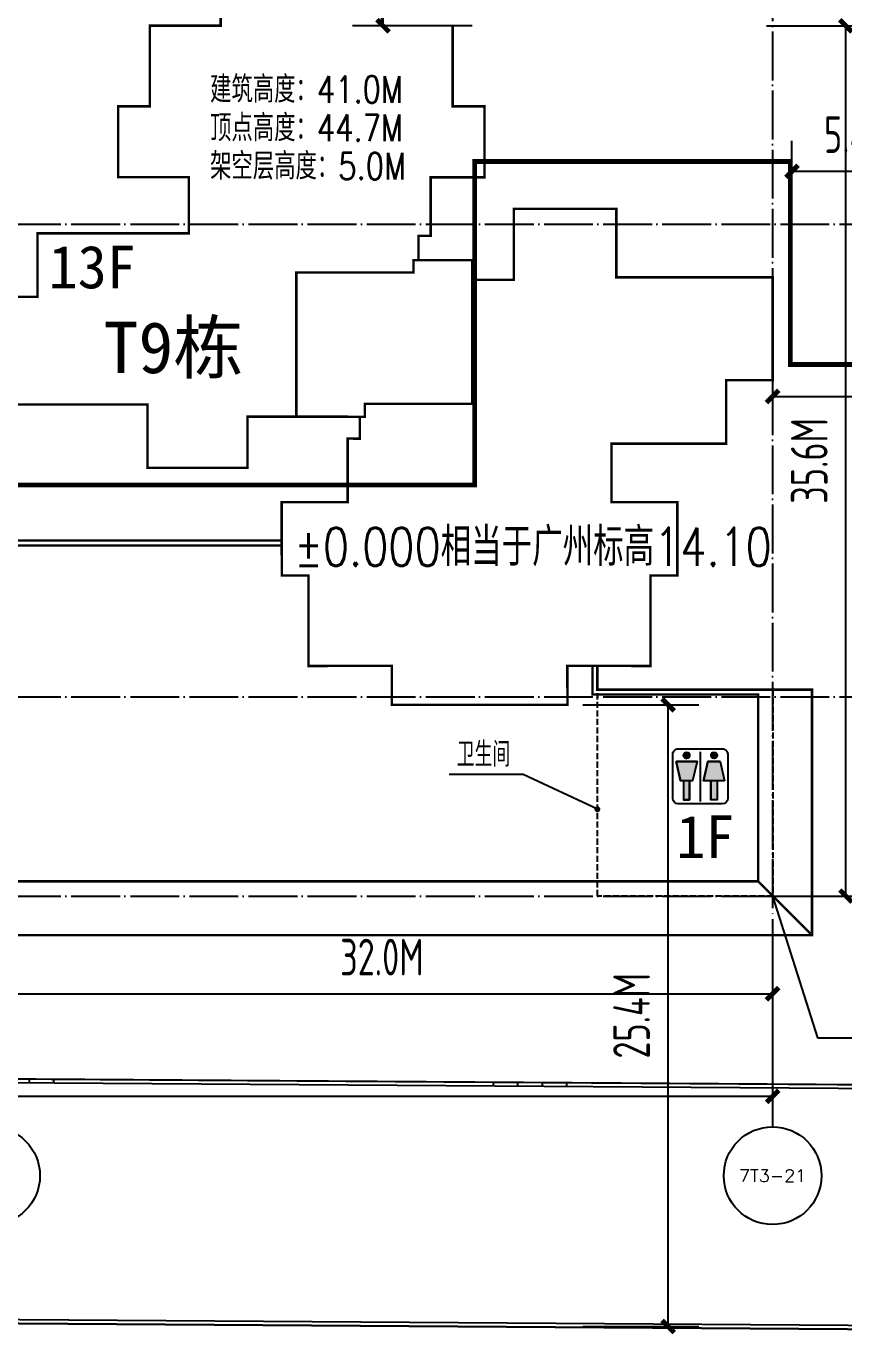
# Model space of a CAD drawing. Extents: x 37173252 to 74842692, y 59158332 to 118813339.
# Drawn here: x 37478982 to 37512452, y 59257546 to 59311342 of the extents above; entities that cross this region are included whole.
import ezdxf
from ezdxf.enums import TextEntityAlignment as Align

# ---------------------------------------------------------------- set-up
doc = ezdxf.new("R2010")
doc.units = 0
doc.header["$LTSCALE"] = 1000
doc.header["$MEASUREMENT"] = 0
doc.linetypes.add('DASH', pattern=[0.35, 0.25, -0.1])
doc.linetypes.add('DOTE', pattern=[2.4200000000000004, 2, -0.2, 0.02, -0.2])
for name, color, linetype in [('@YL', 2, 'Continuous'), ('AXIS_TEXT', 7, 'Continuous'), ('DIM_COOR', 3, 'Continuous'), ('DIM_LEAD', 3, 'Continuous'), ('DOTE', 16, 'Continuous'), ('PUB_DIM', 3, 'Continuous'), ('PUB_TEXT', 7, 'Continuous'), ('RMJM - P1 - P - 120-1$0$文字说明', 7, 'Continuous'), ('SHAPE', 161, 'Continuous'), ('YD_设施符号', 7, 'Continuous'), ('地下轮廓', 5, 'Continuous'), ('屋顶轮廓', 36, 'Continuous'), ('总图草图2013_08_27$0$花都地段2', 6, 'Continuous')]:
    doc.layers.add(name, color=color, linetype=linetype)
doc.styles.add('_TCH_AXIS', font='COMPLEX', dxfattribs={"bigfont": 'GBCBIG'})
doc.styles.add('_TCH_DIM', font='SIMPLEX', dxfattribs={"bigfont": 'GBCBIG'})
doc.styles.add('DIM_FONT', font='superos.shx', dxfattribs={"width": 0.8, "bigfont": 'haiwenzw.shx'})
doc.styles.add('RMJM - P1 - P - 120-1$0$RMJM_TEXT', font='arial.ttf', dxfattribs={"height": 2.5})
doc.styles.add('text_zheng', font='simplex.shx', dxfattribs={"width": 0.8, "bigfont": 'hztxt.shx'})
doc.dimstyles.new('DIMN500', dxfattribs={"dimscale": 5, "dimtxt": 300, "dimasz": 100, "dimexe": 250, "dimexo": 300, "dimgap": 150, "dimtad": 1, "dimdec": 0, "dimzin": 0, "dimdsep": 46, "dimtxsty": 'DIM_FONT', "dimblk": 'ARCHTICK', "dimcen": 0.09, "dimclrt": 7, "dimazin": 2, "dimtfac": 1, "dimtdec": 0, "dimtix": 1, "dimtmove": 2, "dimatfit": 3, "dimldrblk": 'ARCHTICK', "dimfxl": 0, "dimtolj": 1, "dimtzin": 0, "dimarcsym": 0})

# ---------------------------------------------------------------- blocks, each defined once
blk = doc.blocks.new('_ArchTick')
at = {"color": 0, "linetype": 'ByBlock', "const_width": 0.4}
blk.add_lwpolyline([(-0.5, -0.5), (0.5, 0.5)], dxfattribs=at)
blk = doc.blocks.new('*D175')
at = {"layer": 'Defpoints', "color": 0}
for p in [(521834.2352233453, 52690.39011850944), (526580.2964667183, 52690.39011850944), (521834.2352233453, 17074.91487883239)]:
    blk.add_point(p, dxfattribs=at)
at = {"layer": 'PUB_DIM', "color": 0, "lineweight": -2}
for p, q in [((523334.2352233453, 52690.39011850944), (527830.2964667183, 52690.39011850944)), ((526580.2964667183, 17074.91487883239), (526580.2964667183, 52690.39011850944)), ((523334.2352233453, 17074.91487883239), (527830.2964667183, 17074.91487883239))]:
    blk.add_line(p, q, dxfattribs=at)
at = {"layer": 'PUB_DIM', "color": 0, "lineweight": -2, "xscale": 500, "yscale": 500, "zscale": 500}
for p, rotation in [((526580.2964667183, 52690.39011850944), 90), ((526580.2964667183, 17074.91487883239), 270)]:
    blk.add_blockref('_ArchTick', p, dxfattribs=dict(at, rotation=rotation))
at = {"layer": 'PUB_DIM', "color": 7, "insert": (525080.2964667183, 34882.65249867101), "char_height": 1500, "attachment_point": 5, "rotation": 90, "style": 'DIM_FONT'}
blk.add_mtext('\\A1;35.6M', dxfattribs=at)
blk = doc.blocks.new('*D186')
at = {"layer": 'Defpoints', "color": 0}
for p in [(491580.2964669048, 17085.46466231553), (523579.9981346226, 17085.46468027782), (523579.9981346226, 13074.91491551247)]:
    blk.add_point(p, dxfattribs=at)
at = {"layer": 'PUB_DIM', "color": 0, "lineweight": -2}
for p, q in [((491580.2964669048, 15585.46466231553), (491580.2964669048, 11824.91491551247)), ((523579.9981346226, 15585.46468027782), (523579.9981346226, 11824.91491551247)), ((491580.2964669048, 13074.91491551247), (523579.9981346226, 13074.91491551247))]:
    blk.add_line(p, q, dxfattribs=at)
at = {"layer": 'PUB_DIM', "color": 0, "lineweight": -2, "xscale": 500, "yscale": 500, "zscale": 500, "rotation": 180}
blk.add_blockref('_ArchTick', (491580.2964669048, 13074.91491551247), dxfattribs=at)
at = {"layer": 'PUB_DIM', "color": 0, "lineweight": -2, "xscale": 500, "yscale": 500, "zscale": 500}
blk.add_blockref('_ArchTick', (523579.9981346226, 13074.91491551247), dxfattribs=at)
at = {"layer": 'PUB_DIM', "color": 7, "insert": (507580.1473007637, 14574.91491551247), "char_height": 1500, "attachment_point": 5, "style": 'DIM_FONT'}
blk.add_mtext('\\A1;32.0M', dxfattribs=at)
blk = doc.blocks.new('*D187')
at = {"layer": 'Defpoints', "color": 0}
for p in [(420220.0635068811, 17085.46462225907), (523579.9981346227, 17085.46468027787), (523579.9981346227, 8879.194821970439)]:
    blk.add_point(p, dxfattribs=at)
at = {"layer": 'PUB_DIM', "color": 0, "lineweight": -2}
for p, q in [((420220.0635068811, 15585.46462225907), (420220.0635068811, 7629.194821970439)), ((523579.9981346227, 15585.46468027787), (523579.9981346227, 7629.194821970439)), ((420220.0635068811, 8879.194821970439), (523579.9981346227, 8879.194821970439))]:
    blk.add_line(p, q, dxfattribs=at)
at = {"layer": 'PUB_DIM', "color": 0, "lineweight": -2, "xscale": 500, "yscale": 500, "zscale": 500, "rotation": 180}
blk.add_blockref('_ArchTick', (420220.0635068811, 8879.194821970439), dxfattribs=at)
at = {"layer": 'PUB_DIM', "color": 0, "lineweight": -2, "xscale": 500, "yscale": 500, "zscale": 500}
blk.add_blockref('_ArchTick', (523579.9981346227, 8879.194821970439), dxfattribs=at)
at = {"layer": 'PUB_DIM', "color": 7, "insert": (471900.0308207519, 10379.19482197044), "char_height": 1500, "attachment_point": 5, "style": 'DIM_FONT'}
blk.add_mtext('\\A1;103.4M', dxfattribs=at)
blk = doc.blocks.new('T7T8T9lkx')
at = {"layer": 'SHAPE', "const_width": 100}
for points in [[(514740.5376572729, 98464.96675870602), (514740.5376572729, 97492.28779383877), (523526.6065291939, 97492.28789251011), (523526.6066420194, 87445.88660802724), (416940.1667739293, 87447.89976443828), (416955.530813147, 121944.5199495859), (423794.3432052716, 128978.2597408255), (434555.5996909216, 128978.2597408291), (434555.5996909216, 128392.2981584355)], [(489915.6387128748, 109167.1399135881), (496315.5673645461, 109166.8217915311), (496315.5673645461, 106567.1397252277), (500415.627594732, 106567.1397252277), (500415.7068482073, 108667.1395395326), (505015.627594918, 108661.1366307099), (505015.6275966428, 107767.1399158657), (504515.6277852803, 107767.1349428883), (504515.6275966347, 105167.1351475138), (501815.627594918, 105167.1402973355), (501815.7696654786, 102167.1395345822), (502915.7696651061, 102167.1395345822), (502915.7696651061, 98461.1320385343), (506323.2173056081, 98467.13953467528), (506323.2173056081, 96867.13953458215), (513515.6275829971, 96867.13953458215), (513508.0378600135, 98467.13953467528), (516915.7696651061, 98461.1320385343), (516915.6275945455, 102167.1395345822), (518015.627594918, 102167.1817033087), (518015.627594918, 105166.800464689), (515315.6275964566, 105166.800464689), (515315.6275964566, 107561.1190188787), (520015.7696656649, 107561.1190188787), (520015.6275951043, 110161.0469707853), (521915.6275945459, 110161.0469707853), (521915.6275686137, 114367.1395534606), (515515.6279760152, 114367.1395534606), (515515.6279760152, 117167.1395349107), (511315.7696654786, 117167.1395349107), (511315.7129515633, 114267.1411067873), (509615.7068476481, 114267.1411067873), (509615.7068476481, 115067.1395346276), (507415.6275826246, 115067.139534676), (507415.7068480208, 116067.1395348145), (507915.6275940803, 116067.1395348145), (507915.6275945441, 118461.1370117892), (510115.6275962703, 118461.1370117892), (510115.6275945455, 121367.139534676), (508815.6275949047, 121367.139534676), (508815.627594732, 124667.1395344898), (505915.6275945455, 124667.1395349561), (505915.6275945455, 126067.1395345828)], [(499315.6275973879, 126067.1395345828), (499315.6275958493, 124667.139534676), (496415.6275956631, 124667.1395344897), (496415.624519957, 121367.139534676), (495115.6682615685, 121367.139534676), (495115.6099815015, 118467.1978135201), (498015.6275954768, 118467.1978135201), (498015.6275954768, 116167.1397323679), (491815.7129515628, 116167.1397323679), (491815.7129515627, 113567.1397274998), (489915.7696652923, 113567.2202013722)], [(514540.5376558523, 98465.31933904551), (514540.5376591976, 97292.28779326839), (521326.60653144, 97292.28786947885), (521326.60653144, 89645.88660679231), (419140.2083253559, 89647.81665720826), (419140.2083253559, 112492.208117519)], [(471066.0492596608, 103592.2024280785), (501815.7021100397, 103593.6586345144)], [(471066.0492596608, 103392.2024280785), (501815.7021100397, 103393.6586345144)], [(521326.60653144, 89645.88660679231), (523526.606530203, 87445.88660802935)]]:
    blk.add_lwpolyline(points, dxfattribs=at)
blk.add_lwpolyline([(502415.6275947317, 114567.1397251309), (502415.6275947317, 108661.1366307099), (505215.7068480208, 108661.1366307099), (505215.7068480208, 109192.3108390387), (509615.6275947317, 109192.3108390387), (509615.6275947317, 115067.139534396), (507215.6275947317, 115067.139534676), (507215.6275947317, 114567.1397251309)], close=True, dxfattribs=at)
blk = doc.blocks.new('gjwz')
at = {"color": 251, "linetype": 'DASH'}
blk.add_lwpolyline([(35966156.92874997, 59284192.17176492), (35973342.99761753, 59284192.17176492), (35973342.99761753, 59275745.54573823), (35966156.92874997, 59275745.54573823)], close=True, dxfattribs=at)
blk = doc.blocks.new('*U64')
at = {"layer": 'YD_设施符号', "linetype": 'Continuous'}
for p, q in [((48778.24348291235, 60317.09017549909), (48778.2433572462, 60317.08987200887)), ((48778.2433572462, 60317.08987200887), (48778.60506224599, 60316.21694182968)), ((48778.24392868522, 60317.09125206356), (48778.24348291235, 60317.09017549909)), ((48778.24405435137, 60317.09155555381), (48778.24392868522, 60317.09125206356)), ((48778.60550840281, 60317.96448573301), (48778.24405435137, 60317.09155555381)), ((48778.60602631332, 60317.96470033301), (48778.60550840281, 60317.96448573301)), ((48778.60883899377, 60317.96586578772), (48778.60602631332, 60317.96470033301)), ((48778.6093569043, 60317.96608038773), (48778.60883899377, 60317.96586578772)), ((48779.48003323671, 60318.32685148963), (48778.6093569043, 60317.96608038773)), ((48780.35131405754, 60317.96608038773), (48779.48003323671, 60318.32685148963)), ((48780.35131405754, 60317.96608038773), (48780.35183232761, 60317.96586578772)), ((48780.35183232761, 60317.96586578772), (48780.35464696088, 60317.96470033301)), ((48780.35464696088, 60317.96470033301), (48780.35473588193, 60317.96448573301)), ((48780.35473588193, 60317.96448573301), (48780.71644088173, 60317.09155555381)), ((48780.71688705134, 60317.08987200887), (48780.3554329999, 60316.21694182968)), ((48780.71644088173, 60317.09155555381), (48780.71656663513, 60317.09125206356)), ((48780.71656663513, 60317.09125206356), (48780.71701271749, 60317.09017549909)), ((48780.71701271749, 60317.09017549909), (48780.71688705134, 60317.08987200887)), ((48789.49188410254, 60317.09155555381), (48789.49175843636, 60317.09125206356)), ((48789.49175843636, 60317.09125206356), (48789.49220451874, 60317.09017549909)), ((48789.85333815397, 60317.96448573301), (48789.49188410254, 60317.09155555381)), ((48789.49220451874, 60317.09017549909), (48789.49233027215, 60317.08987200887)), ((48789.49233027215, 60317.08987200887), (48789.85403527191, 60316.21694182968)), ((48789.85342701335, 60317.96470033301), (48789.85333815397, 60317.96448573301)), ((48789.85390959297, 60317.96586578772), (48789.85342701335, 60317.96470033301)), ((48789.85442750352, 60317.96608038773), (48789.85390959297, 60317.96586578772)), ((48790.72510383592, 60318.32685148963), (48789.85442750352, 60317.96608038773)), ((48790.72843442691, 60318.32823154434), (48790.72510383592, 60318.32685148963)), ((48790.73176733023, 60318.32685148963), (48790.72843442691, 60318.32823154434)), ((48790.73176733023, 60318.32685148963), (48791.60304815105, 60317.96608038773)), ((48791.60304815105, 60317.96608038773), (48791.60313707214, 60317.96586578772)), ((48791.60313707214, 60317.96586578772), (48791.60361998682, 60317.96470033301)), ((48791.96471680248, 60317.08987200887), (48791.60326275106, 60316.21694182968)), ((48791.60361998682, 60317.96470033301), (48791.60370890788, 60317.96448573301)), ((48791.60370890788, 60317.96448573301), (48791.96541390767, 60317.09155555381)), ((48791.96484246865, 60317.09017549909), (48791.96471680248, 60317.08987200887)), ((48791.96528824152, 60317.09125206356), (48791.96484246865, 60317.09017549909)), ((48791.96541390767, 60317.09155555381), (48791.96528824152, 60317.09125206356)), ((48783.76868512649, 60314.56101754669), (48775.1774008915, 60314.55996349093)), ((48775.1774008915, 60314.55996349093), (48776.96009874433, 60306.69152178147)), ((48778.60506224599, 60316.21694182968), (48778.60515116705, 60316.21672722965)), ((48778.60515116705, 60316.21672722965), (48778.60563408174, 60316.21556177492)), ((48778.60563408174, 60316.21556177492), (48778.60572300281, 60316.21534717494)), ((48778.60572300281, 60316.21534717494), (48779.47700382363, 60315.85457607305)), ((48779.48033672696, 60315.8531960183), (48779.47700382363, 60315.85457607305)), ((48779.48366731795, 60315.85457607305), (48779.48033672696, 60315.8531960183)), ((48780.35434365036, 60316.21534717494), (48779.48366731795, 60315.85457607305)), ((48780.35486156088, 60316.21556177492), (48780.35434365036, 60316.21534717494)), ((48780.35534414052, 60316.21672722965), (48780.35486156088, 60316.21556177492)), ((48780.3554329999, 60316.21694182968), (48780.35534414052, 60316.21672722965)), ((48783.76844461377, 60314.55996349093), (48781.97303658716, 60306.69152178147)), ((48783.76844461377, 60314.55996349093), (48783.76868512649, 60314.56101754669)), ((48788.23732092796, 60314.55996349093), (48786.44191290135, 60306.69152178147)), ((48788.23756144066, 60314.56101754669), (48788.23732092796, 60314.55996349093)), ((48788.23768655022, 60314.56156584388), (48788.23756144066, 60314.56101754669)), ((48793.24975641744, 60314.56218076955), (48788.23768655022, 60314.56156584388)), ((48789.85403527191, 60316.21694182968), (48789.854124193, 60316.21672722965)), ((48789.854124193, 60316.21672722965), (48789.85693882625, 60316.21556177492)), ((48789.85693882625, 60316.21556177492), (48789.85745709631, 60316.21534717494)), ((48790.72873791715, 60315.85457607305), (48789.85745709631, 60316.21534717494)), ((48791.59941424957, 60316.21534717494), (48790.72873791715, 60315.85457607305)), ((48791.59993216005, 60316.21556177492), (48791.59941424957, 60316.21534717494)), ((48791.60274484053, 60316.21672722965), (48791.59993216005, 60316.21556177492)), ((48791.60326275106, 60316.21694182968), (48791.60274484053, 60316.21672722965)), ((48793.24989573687, 60314.56156584388), (48793.24975641744, 60314.56218076955)), ((48793.24989573687, 60314.56156584388), (48793.25001996072, 60314.56101754669)), ((48793.25001996072, 60314.56101754669), (48793.25025877077, 60314.55996349093)), ((48793.25025877077, 60314.55996349093), (48795.0329566236, 60306.69152178147)), ((48776.96009874433, 60306.69152178147), (48776.96018230342, 60306.69115296972)), ((48776.96018230342, 60306.69115296972), (48776.96025358542, 60306.69083834657)), ((48776.96025358542, 60306.69083834657), (48776.9603375544, 60306.69046772571)), ((48776.9603375544, 60306.69046772571), (48776.96046177825, 60306.68991942853)), ((48776.96046177825, 60306.68991942853), (48776.96049579697, 60306.68976927728)), ((48776.96049579697, 60306.68976927728), (48776.96056707894, 60306.68945465412)), ((48776.96060109769, 60306.68930450286), (48776.96056707894, 60306.68945465412)), ((48778.18443779387, 60306.68945465412), (48776.96060109769, 60306.68930450286)), ((48780.74883420936, 60306.68976927728), (48778.18443779387, 60306.68945465412)), ((48780.74883424058, 60306.68976927728), (48778.18443782196, 60306.68945465412)), ((48778.18443782196, 60306.68945465412), (48778.18443784038, 60306.68930450286)), ((48778.18443784038, 60306.68930450286), (48778.18539531284, 60298.88524121298)), ((48781.97267096491, 60306.68991942853), (48780.74883420936, 60306.68976927728)), ((48780.74883427919, 60306.68945465412), (48780.74883424058, 60306.68976927728)), ((48780.74883427919, 60306.68945465412), (48780.74883429761, 60306.68930450286)), ((48780.74883429761, 60306.68930450286), (48780.74979177009, 60298.88524121298)), ((48781.97279607443, 60306.69046772571), (48781.97267096491, 60306.68991942853)), ((48781.97288064211, 60306.69083834657), (48781.97279607443, 60306.69046772571)), ((48781.97295243228, 60306.69115296972), (48781.97288064211, 60306.69083834657)), ((48781.97303658716, 60306.69152178147), (48781.97295243228, 60306.69115296972)), ((48789.46248894354, 60306.69083834657), (48786.44167238863, 60306.69046772571)), ((48786.44167238863, 60306.69046772571), (48786.4417569563, 60306.69083834657)), ((48786.44182874649, 60306.69115296972), (48786.4417569563, 60306.69083834657)), ((48786.44191290135, 60306.69152178147), (48786.44182874649, 60306.69115296972)), ((48792.02688536301, 60306.69115296972), (48789.46248894434, 60306.69083834657)), ((48789.46248894434, 60306.69083834657), (48789.4624889898, 60306.69046772571)), ((48789.4624889898, 60306.69046772571), (48789.46248905707, 60306.68991942853)), ((48789.46248905707, 60306.68991942853), (48789.4624890755, 60306.68976927728)), ((48789.4624890755, 60306.68976927728), (48789.46248911409, 60306.68945465412)), ((48789.46248911409, 60306.68945465412), (48789.46248913253, 60306.68930450286)), ((48789.46248913253, 60306.68930450286), (48789.46344660499, 60298.88524121298)), ((48795.0329566236, 60306.69152178147), (48792.0268853786, 60306.69115296972)), ((48792.02688540161, 60306.69083834657), (48792.02688544706, 60306.69046772571)), ((48792.02688544706, 60306.69046772571), (48792.02688551434, 60306.68991942853)), ((48792.02688551434, 60306.68991942853), (48792.02688553277, 60306.68976927728)), ((48792.02688553277, 60306.68976927728), (48792.02688557137, 60306.68945465412)), ((48792.02688557137, 60306.68945465412), (48792.02688558979, 60306.68930450286)), ((48792.02688558979, 60306.68930450286), (48792.02784306225, 60298.88524121298)), ((48778.18539531284, 60298.88524121298), (48778.18539535144, 60298.88492658985)), ((48778.18539535144, 60298.88492658985), (48778.18539548258, 60298.88385752053)), ((48778.18539552119, 60298.88354289741), (48778.18539548258, 60298.88385752053)), ((48780.74979193985, 60298.88385752053), (48778.18539552119, 60298.88354289741)), ((48780.74979177009, 60298.88524121298), (48780.74979180868, 60298.88492658985)), ((48780.74979180868, 60298.88492658985), (48780.74979193985, 60298.88385752053)), ((48792.02784306225, 60298.88524121298), (48789.4634466436, 60298.88492658985)), ((48789.4634466436, 60298.88492658985), (48789.46344660499, 60298.88524121298))]:
    blk.add_line(p, q, dxfattribs=at)
for points in [[(48778.24348291235, 60317.09017549909), (48778.2433572462, 60317.08987200887), (48780.71688705134, 60317.08987200887)], [(48778.2433572462, 60317.08987200887), (48778.60506224599, 60316.21694182968), (48780.3554329999, 60316.21694182968)], [(48778.24392868522, 60317.09125206356), (48778.24348291235, 60317.09017549909), (48780.71701271749, 60317.09017549909)], [(48778.24405435137, 60317.09155555381), (48778.24392868522, 60317.09125206356), (48780.71656663513, 60317.09125206356)], [(48778.60550840281, 60317.96448573301), (48778.24405435137, 60317.09155555381), (48780.71644088173, 60317.09155555381)], [(48778.60602631332, 60317.96470033301), (48778.60550840281, 60317.96448573301), (48780.35473588193, 60317.96448573301)], [(48778.60883899377, 60317.96586578772), (48778.60602631332, 60317.96470033301), (48780.35464696088, 60317.96470033301)], [(48778.6093569043, 60317.96608038773), (48778.60883899377, 60317.96586578772), (48780.35183232761, 60317.96586578772)], [(48779.48003323671, 60318.32685148963), (48778.6093569043, 60317.96608038773), (48780.35131405754, 60317.96608038773)], [(48789.49188410254, 60317.09155555381), (48789.49175843636, 60317.09125206356), (48791.96528824152, 60317.09125206356)], [(48789.49175843636, 60317.09125206356), (48789.49220451874, 60317.09017549909), (48791.96484246865, 60317.09017549909)], [(48789.85333815397, 60317.96448573301), (48789.49188410254, 60317.09155555381), (48791.96541390767, 60317.09155555381)], [(48789.49220451874, 60317.09017549909), (48789.49233027215, 60317.08987200887), (48791.96471680248, 60317.08987200887)], [(48789.49233027215, 60317.08987200887), (48789.85403527191, 60316.21694182968), (48791.60326275106, 60316.21694182968)], [(48789.85342701335, 60317.96470033301), (48789.85333815397, 60317.96448573301), (48791.60370890788, 60317.96448573301)], [(48789.85390959297, 60317.96586578772), (48789.85342701335, 60317.96470033301), (48791.60361998682, 60317.96470033301)], [(48789.85442750352, 60317.96608038773), (48789.85390959297, 60317.96586578772), (48791.60313707214, 60317.96586578772)], [(48790.72510383592, 60318.32685148963), (48789.85442750352, 60317.96608038773), (48791.60304815105, 60317.96608038773)], [(48790.72843442691, 60318.32823154434), (48790.72510383592, 60318.32685148963), (48790.73176733023, 60318.32685148963)], [(48783.76868512649, 60314.56101754669), (48775.1774008915, 60314.55996349093), (48783.76844461377, 60314.55996349093)], [(48775.1774008915, 60314.55996349093), (48776.96009874433, 60306.69152178147), (48781.97303658716, 60306.69152178147)], [(48778.60506224599, 60316.21694182968), (48778.60515116705, 60316.21672722965), (48780.35534414052, 60316.21672722965)], [(48778.60515116705, 60316.21672722965), (48778.60563408174, 60316.21556177492), (48780.35486156088, 60316.21556177492)], [(48778.60563408174, 60316.21556177492), (48778.60572300281, 60316.21534717494), (48780.35434365036, 60316.21534717494)], [(48778.60572300281, 60316.21534717494), (48779.47700382363, 60315.85457607305), (48779.48366731795, 60315.85457607305)], [(48788.23732092796, 60314.55996349093), (48786.44191290135, 60306.69152178147), (48795.0329566236, 60306.69152178147)], [(48788.23756144066, 60314.56101754669), (48788.23732092796, 60314.55996349093), (48793.25025877077, 60314.55996349093)], [(48788.23768655022, 60314.56156584388), (48788.23756144066, 60314.56101754669), (48793.25001996072, 60314.56101754669)], [(48793.24975641744, 60314.56218076955), (48788.23768655022, 60314.56156584388), (48793.24989573687, 60314.56156584388)], [(48789.85403527191, 60316.21694182968), (48789.854124193, 60316.21672722965), (48791.60274484053, 60316.21672722965)], [(48789.854124193, 60316.21672722965), (48789.85693882625, 60316.21556177492), (48791.59993216005, 60316.21556177492)], [(48789.85693882625, 60316.21556177492), (48789.85745709631, 60316.21534717494), (48791.59941424957, 60316.21534717494)], [(48776.96009874433, 60306.69152178147), (48776.96018230342, 60306.69115296972), (48781.97295243228, 60306.69115296972)], [(48776.96018230342, 60306.69115296972), (48776.96025358542, 60306.69083834657), (48781.97288064211, 60306.69083834657)], [(48776.96025358542, 60306.69083834657), (48776.9603375544, 60306.69046772571), (48781.97279607443, 60306.69046772571)], [(48776.9603375544, 60306.69046772571), (48776.96046177825, 60306.68991942853), (48781.97267096491, 60306.68991942853)], [(48776.96046177825, 60306.68991942853), (48776.96049579697, 60306.68976927728), (48780.74883420936, 60306.68976927728)], [(48776.96049579697, 60306.68976927728), (48776.96056707894, 60306.68945465412), (48778.18443779387, 60306.68945465412)], [(48780.74883424058, 60306.68976927728), (48778.18443782196, 60306.68945465412), (48780.74883427919, 60306.68945465412)], [(48778.18443782196, 60306.68945465412), (48778.18443784038, 60306.68930450286), (48780.74883429761, 60306.68930450286)], [(48778.18443784038, 60306.68930450286), (48778.18539531284, 60298.88524121298), (48780.74979177009, 60298.88524121298)], [(48786.44182874649, 60306.69115296972), (48786.4417569563, 60306.69083834657), (48789.46248894354, 60306.69083834657)], [(48786.44191290135, 60306.69152178147), (48786.44182874649, 60306.69115296972), (48792.0268853786, 60306.69115296972)], [(48792.02688536301, 60306.69115296972), (48789.46248894434, 60306.69083834657), (48792.02688540161, 60306.69083834657)], [(48789.46248894434, 60306.69083834657), (48789.4624889898, 60306.69046772571), (48792.02688544706, 60306.69046772571)], [(48789.4624889898, 60306.69046772571), (48789.46248905707, 60306.68991942853), (48792.02688551434, 60306.68991942853)], [(48789.46248905707, 60306.68991942853), (48789.4624890755, 60306.68976927728), (48792.02688553277, 60306.68976927728)], [(48789.4624890755, 60306.68976927728), (48789.46248911409, 60306.68945465412), (48792.02688557137, 60306.68945465412)], [(48789.46248911409, 60306.68945465412), (48789.46248913253, 60306.68930450286), (48792.02688558979, 60306.68930450286)], [(48789.46248913253, 60306.68930450286), (48789.46344660499, 60298.88524121298), (48792.02784306225, 60298.88524121298)], [(48778.18539531284, 60298.88524121298), (48778.18539535144, 60298.88492658985), (48780.74979180868, 60298.88492658985)], [(48778.18539535144, 60298.88492658985), (48778.18539548258, 60298.88385752053), (48780.74979193985, 60298.88385752053)]]:
    blk.add_solid(points, dxfattribs=at)
at = {"layer": 'YD_设施符号', "linetype": 'Continuous', "extrusion": (0, 0, -1)}
for points in [[(-48778.2433572462, 60317.08987200887), (-48780.71688705134, 60317.08987200887), (-48780.3554329999, 60316.21694182968)], [(-48778.24348291235, 60317.09017549909), (-48780.71701271749, 60317.09017549909), (-48780.71688705134, 60317.08987200887)], [(-48778.24392868522, 60317.09125206356), (-48780.71656663513, 60317.09125206356), (-48780.71701271749, 60317.09017549909)], [(-48778.24405435137, 60317.09155555381), (-48780.71644088173, 60317.09155555381), (-48780.71656663513, 60317.09125206356)], [(-48778.60550840281, 60317.96448573301), (-48780.35473588193, 60317.96448573301), (-48780.71644088173, 60317.09155555381)], [(-48778.60602631332, 60317.96470033301), (-48780.35464696088, 60317.96470033301), (-48780.35473588193, 60317.96448573301)], [(-48778.60883899377, 60317.96586578772), (-48780.35183232761, 60317.96586578772), (-48780.35464696088, 60317.96470033301)], [(-48778.6093569043, 60317.96608038773), (-48780.35131405754, 60317.96608038773), (-48780.35183232761, 60317.96586578772)], [(-48789.49175843636, 60317.09125206356), (-48791.96528824152, 60317.09125206356), (-48791.96484246865, 60317.09017549909)], [(-48789.49188410254, 60317.09155555381), (-48791.96541390767, 60317.09155555381), (-48791.96528824152, 60317.09125206356)], [(-48789.49220451874, 60317.09017549909), (-48791.96484246865, 60317.09017549909), (-48791.96471680248, 60317.08987200887)], [(-48789.49233027215, 60317.08987200887), (-48791.96471680248, 60317.08987200887), (-48791.60326275106, 60316.21694182968)], [(-48789.85333815397, 60317.96448573301), (-48791.60370890788, 60317.96448573301), (-48791.96541390767, 60317.09155555381)], [(-48789.85342701335, 60317.96470033301), (-48791.60361998682, 60317.96470033301), (-48791.60370890788, 60317.96448573301)], [(-48789.85390959297, 60317.96586578772), (-48791.60313707214, 60317.96586578772), (-48791.60361998682, 60317.96470033301)], [(-48789.85442750352, 60317.96608038773), (-48791.60304815105, 60317.96608038773), (-48791.60313707214, 60317.96586578772)], [(-48790.72510383592, 60318.32685148963), (-48790.73176733023, 60318.32685148963), (-48791.60304815105, 60317.96608038773)], [(-48775.1774008915, 60314.55996349093), (-48783.76844461377, 60314.55996349093), (-48781.97303658716, 60306.69152178147)], [(-48778.60506224599, 60316.21694182968), (-48780.3554329999, 60316.21694182968), (-48780.35534414052, 60316.21672722965)], [(-48778.60515116705, 60316.21672722965), (-48780.35534414052, 60316.21672722965), (-48780.35486156088, 60316.21556177492)], [(-48778.60563408174, 60316.21556177492), (-48780.35486156088, 60316.21556177492), (-48780.35434365036, 60316.21534717494)], [(-48778.60572300281, 60316.21534717494), (-48780.35434365036, 60316.21534717494), (-48779.48366731795, 60315.85457607305)], [(-48779.47700382363, 60315.85457607305), (-48779.48366731795, 60315.85457607305), (-48779.48033672696, 60315.8531960183)], [(-48788.23732092796, 60314.55996349093), (-48793.25025877077, 60314.55996349093), (-48795.0329566236, 60306.69152178147)], [(-48788.23756144066, 60314.56101754669), (-48793.25001996072, 60314.56101754669), (-48793.25025877077, 60314.55996349093)], [(-48788.23768655022, 60314.56156584388), (-48793.24989573687, 60314.56156584388), (-48793.25001996072, 60314.56101754669)], [(-48789.85403527191, 60316.21694182968), (-48791.60326275106, 60316.21694182968), (-48791.60274484053, 60316.21672722965)], [(-48789.854124193, 60316.21672722965), (-48791.60274484053, 60316.21672722965), (-48791.59993216005, 60316.21556177492)], [(-48789.85693882625, 60316.21556177492), (-48791.59993216005, 60316.21556177492), (-48791.59941424957, 60316.21534717494)], [(-48789.85745709631, 60316.21534717494), (-48791.59941424957, 60316.21534717494), (-48790.72873791715, 60315.85457607305)], [(-48776.96009874433, 60306.69152178147), (-48781.97303658716, 60306.69152178147), (-48781.97295243228, 60306.69115296972)], [(-48776.96018230342, 60306.69115296972), (-48781.97295243228, 60306.69115296972), (-48781.97288064211, 60306.69083834657)], [(-48776.96025358542, 60306.69083834657), (-48781.97288064211, 60306.69083834657), (-48781.97279607443, 60306.69046772571)], [(-48776.9603375544, 60306.69046772571), (-48781.97279607443, 60306.69046772571), (-48781.97267096491, 60306.68991942853)], [(-48776.96046177825, 60306.68991942853), (-48781.97267096491, 60306.68991942853), (-48780.74883420936, 60306.68976927728)], [(-48776.96049579697, 60306.68976927728), (-48780.74883420936, 60306.68976927728), (-48778.18443779387, 60306.68945465412)], [(-48776.96056707894, 60306.68945465412), (-48778.18443779387, 60306.68945465412), (-48776.96060109769, 60306.68930450286)], [(-48778.18443782196, 60306.68945465412), (-48780.74883427919, 60306.68945465412), (-48780.74883429761, 60306.68930450286)], [(-48778.18443784038, 60306.68930450286), (-48780.74883429761, 60306.68930450286), (-48780.74979177009, 60298.88524121298)], [(-48786.4417569563, 60306.69083834657), (-48789.46248894354, 60306.69083834657), (-48786.44167238863, 60306.69046772571)], [(-48786.44182874649, 60306.69115296972), (-48792.02688536301, 60306.69115296972), (-48789.46248894354, 60306.69083834657)], [(-48786.44191290135, 60306.69152178147), (-48795.0329566236, 60306.69152178147), (-48792.0268853786, 60306.69115296972)], [(-48789.46248894434, 60306.69083834657), (-48792.02688540161, 60306.69083834657), (-48792.02688544706, 60306.69046772571)], [(-48789.4624889898, 60306.69046772571), (-48792.02688544706, 60306.69046772571), (-48792.02688551434, 60306.68991942853)], [(-48789.46248905707, 60306.68991942853), (-48792.02688551434, 60306.68991942853), (-48792.02688553277, 60306.68976927728)], [(-48789.4624890755, 60306.68976927728), (-48792.02688553277, 60306.68976927728), (-48792.02688557137, 60306.68945465412)], [(-48789.46248911409, 60306.68945465412), (-48792.02688557137, 60306.68945465412), (-48792.02688558979, 60306.68930450286)], [(-48789.46248913253, 60306.68930450286), (-48792.02688558979, 60306.68930450286), (-48792.02784306225, 60298.88524121298)], [(-48792.02688536301, 60306.69115296972), (-48792.0268853786, 60306.69115296972), (-48792.02688540161, 60306.69083834657)], [(-48778.18539531284, 60298.88524121298), (-48780.74979177009, 60298.88524121298), (-48780.74979180868, 60298.88492658985)], [(-48778.18539535144, 60298.88492658985), (-48780.74979180868, 60298.88492658985), (-48780.74979193985, 60298.88385752053)], [(-48778.18539548258, 60298.88385752053), (-48780.74979193985, 60298.88385752053), (-48778.18539552119, 60298.88354289741)], [(-48789.46344660499, 60298.88524121298), (-48792.02784306225, 60298.88524121298), (-48789.4634466436, 60298.88492658985)]]:
    blk.add_solid(points, dxfattribs=at)
blk = doc.blocks.new('*D88')
at = {"layer": 'Defpoints', "color": 0}
for p in [(37509540.83311248, 59298344.83558568), (37524662.17232167, 59298344.61055467), (37524662.14030046, 59296192.89126708)]:
    blk.add_point(p, dxfattribs=at)
at = {"layer": 'PUB_DIM', "color": 0, "lineweight": -2}
for p, q in [((37509540.81078995, 59296844.83558585), (37509540.78248916, 59294943.11629823)), ((37524662.14999914, 59296844.61055484), (37524662.12169835, 59294942.89126722)), ((37509540.80109127, 59296193.11629809), (37524662.14030046, 59296192.89126708))]:
    blk.add_line(p, q, dxfattribs=at)
at = {"layer": 'PUB_DIM', "color": 0, "lineweight": -2, "xscale": 500, "yscale": 500, "zscale": 500}
for p, rotation in [((37509540.80109127, 59296193.11629809), 179.9991473422427), ((37524662.14030046, 59296192.89126708), 359.9991473422427)]:
    blk.add_blockref('_ArchTick', p, dxfattribs=dict(at, rotation=rotation))
at = {"layer": 'PUB_DIM', "color": 7, "insert": (37517101.49301839, 59297693.00378241), "char_height": 1500, "attachment_point": 5, "rotation": 359.9991473422427, "style": 'DIM_FONT'}
blk.add_mtext('\\A1;15.1M', dxfattribs=at)
blk = doc.blocks.new('*D105')
at = {"layer": 'Defpoints', "color": 0}
for p in [(37493589.42310593, 59354666.84849903), (37498743.12150324, 59354666.84849903), (37498743.12150324, 59311361.02097791)]:
    blk.add_point(p, dxfattribs=at)
at = {"layer": 'PUB_DIM', "color": 0, "lineweight": -2}
for p, q in [((37497243.12150324, 59354666.84849903), (37492339.42310593, 59354666.84849903)), ((37493589.42310593, 59311361.02097791), (37493589.42310593, 59354666.84849903)), ((37497243.12150324, 59311361.02097791), (37492339.42310593, 59311361.02097791))]:
    blk.add_line(p, q, dxfattribs=at)
at = {"layer": 'PUB_DIM', "color": 0, "lineweight": -2, "xscale": 500, "yscale": 500, "zscale": 500}
for p, rotation in [((37493589.42310593, 59354666.84849903), 90), ((37493589.42310593, 59311361.02097791), 270)]:
    blk.add_blockref('_ArchTick', p, dxfattribs=dict(at, rotation=rotation))
at = {"layer": 'PUB_DIM', "color": 7, "insert": (37492089.42310592, 59333013.93473847), "char_height": 1500, "attachment_point": 5, "rotation": 90, "style": 'DIM_FONT'}
blk.add_mtext('\\A1;43.3M', dxfattribs=at)
blk = doc.blocks.new('*D115')
at = {"layer": 'Defpoints', "color": 0}
for p in [(37500267.5724881, 59283567.02826819), (37505263.8931061, 59283567.02826819), (37500267.5724881, 59258124.8299651)]:
    blk.add_point(p, dxfattribs=at)
at = {"layer": 'PUB_DIM', "color": 0, "lineweight": -2}
for p, q in [((37501767.5724881, 59283567.02826819), (37506513.8931061, 59283567.02826819)), ((37505263.8931061, 59258124.8299651), (37505263.8931061, 59283567.02826819)), ((37501767.5724881, 59258124.8299651), (37506513.8931061, 59258124.8299651))]:
    blk.add_line(p, q, dxfattribs=at)
at = {"layer": 'PUB_DIM', "color": 0, "lineweight": -2, "xscale": 500, "yscale": 500, "zscale": 500}
for p, rotation in [((37505263.8931061, 59283567.02826819), 90), ((37505263.8931061, 59258124.8299651), 270)]:
    blk.add_blockref('_ArchTick', p, dxfattribs=dict(at, rotation=rotation))
at = {"layer": 'PUB_DIM', "color": 7, "insert": (37503763.89310608, 59270845.92911665), "char_height": 1500, "attachment_point": 5, "rotation": 90, "style": 'DIM_FONT'}
blk.add_mtext('\\A1;25.4M', dxfattribs=at)
blk = doc.blocks.new('*D141')
at = {"layer": 'Defpoints', "color": 0}
for p in [(37515765.59238119, 59305409.57403986), (37510333.5923812, 59302645.53428283), (37515765.59238119, 59302645.53428283)]:
    blk.add_point(p, dxfattribs=at)
at = {"layer": 'PUB_DIM', "color": 0, "lineweight": -2}
for p, q in [((37510333.5923812, 59304145.53428283), (37510333.5923812, 59306659.57403986)), ((37515765.59238119, 59304145.53428283), (37515765.59238119, 59306659.57403986)), ((37510333.5923812, 59305409.57403986), (37515765.59238119, 59305409.57403986))]:
    blk.add_line(p, q, dxfattribs=at)
at = {"layer": 'PUB_DIM', "color": 0, "lineweight": -2, "xscale": 500, "yscale": 500, "zscale": 500, "rotation": 180}
blk.add_blockref('_ArchTick', (37510333.5923812, 59305409.57403986), dxfattribs=at)
at = {"layer": 'PUB_DIM', "color": 0, "lineweight": -2, "xscale": 500, "yscale": 500, "zscale": 500}
blk.add_blockref('_ArchTick', (37515765.59238119, 59305409.57403986), dxfattribs=at)
at = {"layer": 'PUB_DIM', "color": 7, "insert": (37513049.59238119, 59306909.57403986), "char_height": 1500, "attachment_point": 5, "style": 'DIM_FONT'}
blk.add_mtext('\\A1;5.4M', dxfattribs=at)
blk = doc.blocks.new('gdzh')
at = {"layer": 'PUB_TEXT', "style": 'text_zheng', "width": 0.8}
for s, p in [('建筑高度：41.0M', (37262342.91724998, 59367741.58838728)), ('顶点高度：44.7M', (37262342.91724998, 59366162.16232973)), ('架空层高度：5.0M', (37262342.91724998, 59364599.57123986))]:
    blk.add_text(s, height=1093.0626, dxfattribs=at).set_placement(p)
blk = doc.blocks.new('T7T8T9dwzx')
at = {"layer": 'DOTE', "color": 16, "linetype": 'DOTE'}
for p, q in [((523580.2964667183, 57297.88251023483), (523580.2964667183, 16308.51784520899)), ((417422.2086535891, 44571.56394044813), (526379.1738929839, 44571.56394044813)), ((417422.2086535891, 25221.54088116926), (526379.173892984, 25221.54088116926)), ((417422.2086535891, 17074.91487883239), (526379.173892984, 17074.91487883239))]:
    blk.add_line(p, q, dxfattribs=at)
at = {"layer": 'PUB_DIM'}
for p, q in [((526379.1738929839, 44571.56394044793), (528779.1738929839, 44571.56394044793)), ((526379.1738929839, 25221.54088116926), (528779.1738929839, 25221.54088116926)), ((526379.1738929839, 17074.91487883239), (528779.1738929839, 17074.91487883239)), ((523579.9981346226, 16123.89279719605), (523579.9981346226, 12123.89279719605))]:
    blk.add_line(p, q, dxfattribs=at)
for centre in [(491580.2964722127, 5629.194850979871), (523579.9981399308, 5629.194850979868)]:
    blk.add_circle(centre, 2000, dxfattribs=at)
at = {"layer": 'AXIS_TEXT', "style": '_TCH_AXIS'}
blk.add_text('7T3-21', height=511.5945593797687, dxfattribs=at).set_placement((522203.5651587424, 5373.397571289983), (524956.4311211192, 5373.397571289983), align=Align.FIT)
at = {"layer": 'PUB_DIM'}
for p1, p2, distance, text, picture, middle in [((521834.2352233453, 17074.91487883239), (521834.2352233453, 52690.39011850944), -4746.0612433730275, '35.6M', '*D175', (525080.2964667183, 34882.65249867101)), ((420220.0635068811, 17085.46462225907), (523579.9981346227, 17085.46468027787), -8206.26985830743, '103.4M', '*D187', (471900.0308207519, 10379.19482197044)), ((491580.2964669048, 17085.46466231553), (523579.9981346226, 17085.46468027782), -4010.5497647653483, '32.0M', '*D186', (507580.1473007637, 14574.91491551247))]:
    dim = blk.add_aligned_dim(p1=p1, p2=p2, distance=distance, text=text, dimstyle='DIMN500', dxfattribs=at)
    dim.commit()
    dim.dimension.update_dxf_attribs({"geometry": picture, "text_midpoint": middle})

msp = doc.modelspace()

# ---------------------------------------------------------------- linework, layer by layer
at = {"layer": '@YL'}
msp.add_lwpolyline([(37652381.69527306, 59260568.79651083), (37602382.85832827, 59260909.82929669), (37582447.00392556, 59257545.72663243), (37408840.01142224, 59258729.86768264), (37399509.38963092, 59268793.74272703), (37659036.83973189, 59267031.32151724), (37652381.69527306, 59260568.79651083)], dxfattribs=at)
at = {"layer": '@YL', "color": 8}
msp.add_lwpolyline([(37652321.27748272, 59260719.21209858), (37602370.79929699, 59261059.91503832), (37582434.94489428, 59257695.81237406), (37408905.90397774, 59258879.42173097), (37399855.19115549, 59268641.39096978), (37658669.61682145, 59266883.81182733)], close=True, dxfattribs=at)
for points in [[(37479113.62256946, 59268123.36688286), (37479113.62256946, 59268250.77704346)], [(37480113.62256946, 59268116.54606865), (37480113.62256946, 59268243.95622925)], [(37498113.62256946, 59267993.7714128), (37498113.62256946, 59268121.18157345)], [(37499113.62256946, 59267986.95059859), (37499113.62256946, 59268114.36075923)], [(37500113.62256946, 59267980.12978438), (37500113.62256946, 59268107.53994501)], [(37501113.62256946, 59267973.30897016), (37501113.62256946, 59268100.71913078)]]:
    msp.add_lwpolyline(points, dxfattribs=at)
at = {"layer": 'DIM_COOR', "color": 3}
for p, q in [((37509540.97519218, 59275745.54573823), (37511384.63099048, 59269936.62208942)), ((37511384.63099048, 59269936.62208942), (37522879.63099048, 59269936.62208942))]:
    msp.add_line(p, q, dxfattribs=at)
at = {"layer": 'DIM_LEAD'}
for p, q in [((37499328.89785834, 59280721.90631112), (37496294.00969224, 59280721.90631112)), ((37502365.7431845, 59279299.68858986), (37499328.89785834, 59280721.90631112))]:
    msp.add_line(p, q, dxfattribs=at)
at = {"layer": 'DIM_LEAD', "const_width": 120}
msp.add_lwpolyline([(37502420.07968058, 59279274.24168054, 1), (37502311.40668842, 59279325.13549919, 1)], format="xyb", close=True, dxfattribs=at)
at = {"layer": 'YD_设施符号'}
msp.add_lwpolyline([(37507704.58763087, 59281545.67142081), (37507704.80847085, 59279745.67456603, -0.4142135623730951), (37507479.83646834, 59279520.64735484), (37505679.83961499, 59279520.42651534, -0.4142135623730951), (37505454.81240332, 59279745.39851737), (37505454.59156287, 59281545.3953712, -0.4142135623730951), (37505679.5635649, 59281770.42258239), (37507479.5604192, 59281770.64342189, -0.4142135623730959)], format="xyb", close=True, dxfattribs=at)
for points in [[(37506579.57644045, 59281652.76949096), (37506579.82712615, 59279609.50768638)], [(37505586.8964802, 59281248.83805728), (37506446.02490389, 59281248.94346213), (37506266.42348778, 59280461.83365035), (37505765.2165004, 59280461.77215838), (37505586.8964802, 59281248.83805728)], [(37507572.45205367, 59280461.99388576), (37506713.32362998, 59280461.88847995), (37506892.92504561, 59281248.99829173), (37507394.13203251, 59281249.05978465), (37507572.45205367, 59280461.99388576)], [(37505887.60017312, 59280461.78717303), (37505887.695943, 59279681.19599795), (37506144.13558495, 59279681.22745967), (37506144.03981507, 59280461.8186357)], [(37507271.84492743, 59280461.95700526), (37507271.94069731, 59279681.36582923), (37507015.50105536, 59279681.33436656), (37507015.40528548, 59280461.92554259)]]:
    msp.add_lwpolyline(points, dxfattribs=at)
for centre in [(37506017.17488921, 59281501.84408259), (37507142.01500809, 59281501.9820888)]:
    msp.add_circle(centre, 123.6827744948225, dxfattribs=at)
at = {"layer": '地下轮廓', "linetype": 'DASH', "ltscale": 3, "const_width": 200}
msp.add_lwpolyline([(37417980.80482952, 59313505.53428295), (37417980.80482953, 59307492.1870979), (37418380.80521154, 59307492.18709794), (37418380.80521154, 59301092.27328569), (37406165.59238121, 59301092.27328569), (37406165.59238077, 59275745.74020611), (37444390.99329494, 59275745.53428283), (37444390.94920461, 59292567.01899701), (37469920.74814206, 59292574.68860508), (37469920.74818107, 59292567.01900178), (37497340.83312281, 59292567.01900178), (37497340.83310314, 59305805.53428283), (37510265.59238766, 59305805.53428283), (37510265.59238121, 59297505.53427937), (37515865.60039207, 59297505.53809753), (37515865.60039207, 59305805.53428283), (37536861.09724876, 59305805.53428315), (37536861.09724876, 59295266.92512979), (37544261.09729633, 59295266.925133), (37544261.09729634, 59299916.92467975), (37566970.98040032, 59299916.92467975)], dxfattribs=at)
at = {"layer": '总图草图2013_08_27$0$花都地段2', "color": 1}
msp.add_line((37408847.90146437, 59258729.81385795), (37582454.89401423, 59257545.6728156), dxfattribs=at)
msp.add_line((37408847.90146437, 59258729.81385795), (37582454.89401423, 59257545.6728156), dxfattribs=at)
msp.add_lwpolyline([(37659036.78675493, 59267023.55456789), (37399509.38963092, 59268793.74272703), (37408847.90146441, 59258729.81385795), (37582454.89401428, 59257545.6728156), (37602390.74837052, 59260909.77547206), (37652389.58532342, 59260568.74269432)], close=True, dxfattribs=at)
msp.add_lwpolyline([(37408840.01142224, 59258729.86768264), (37582447.00397212, 59257545.72664028), (37602382.85832837, 59260909.8292967), (37652381.69528129, 59260568.79651892)], dxfattribs=at)

# ---------------------------------------------------------------- block references
for name, p in [('gjwz', (1536208.814434528, 0)), ('T7T8T9dwzx', (36985960.67872547, 59258670.6308594)), ('gdzh', (224165.6916514188, -59527.34850133955))]:
    msp.add_blockref(name, p)
at = {"layer": 'YD_设施符号', "linetype": 'Continuous', "xscale": 100, "yscale": 100, "zscale": 100}
msp.add_blockref('*U64', (32628069.15639126, 53249792.84170699), dxfattribs=at)
at = {"layer": '屋顶轮廓'}
msp.add_blockref('T7T8T9lkx', (36987625.20552708, 59186699.8887336), dxfattribs=at)

# ---------------------------------------------------------------- texts
at = {"layer": 'PUB_TEXT', "style": 'text_zheng', "width": 0.8}
msp.add_text('±0.000相当于广州标高14.10', height=1561.518, dxfattribs=at).set_placement((37489950.58512696, 59289257.51837317))
at = {"layer": 'PUB_TEXT', "style": '_TCH_DIM'}
msp.add_text('卫生间', height=1012.765957446808, dxfattribs=at).set_placement((37496609.00969224, 59281036.90631112))
at = {"layer": 'RMJM - P1 - P - 120-1$0$文字说明', "attachment_point": 3, "style": 'RMJM - P1 - P - 120-1$0$RMJM_TEXT'}
for s, insert, char_height, width in [('{\\fSimSun|b0|i0|c134|p2;13F}', (37483467.9693078, 59302367.87885016), 1750, 4104.054548382759), ('{\\fSimSun|b0|i0|c134|p2;T9栋}', (37487867.62510719, 59299247.55085883), 2100, 7088.324009370805), ('{\\fSimSun|b0|i0|c134|p2;1F}', (37507976.39836324, 59279045.56322376), 1750, 4104.054548382759)]:
    msp.add_mtext(s, dxfattribs=dict(at, insert=insert, char_height=char_height, width=width))

# ---------------------------------------------------------------- dimensions: what is measured, and where the dimension line sits
at = {"layer": 'PUB_DIM'}
for p1, p2, distance, text, picture, middle in [((37498743.12150324, 59311361.02097791), (37498743.12150324, 59354666.84849903), 5153.698397308588, '43.3M', '*D105', (37492089.42310592, 59333013.93473847)), ((37510333.5923812, 59302645.53428283), (37515765.59238119, 59302645.53428283), 2764.039757028222, '5.4M', '*D141', (37513049.59238119, 59306909.57403986)), ((37509540.83311248, 59298344.83558568), (37524662.17232167, 59298344.61055467), -2151.719287827457, '15.1M', '*D88', (37517101.49301839, 59297693.00378241)), ((37500267.5724881, 59258124.8299651), (37500267.5724881, 59283567.02826819), -4996.320618003607, '25.4M', '*D115', (37503763.89310608, 59270845.92911665))]:
    dim = msp.add_aligned_dim(p1=p1, p2=p2, distance=distance, text=text, dimstyle='DIMN500', dxfattribs=at)
    dim.commit()
    dim.dimension.update_dxf_attribs({"geometry": picture, "text_midpoint": middle})

doc.saveas('drawing.dxf')
